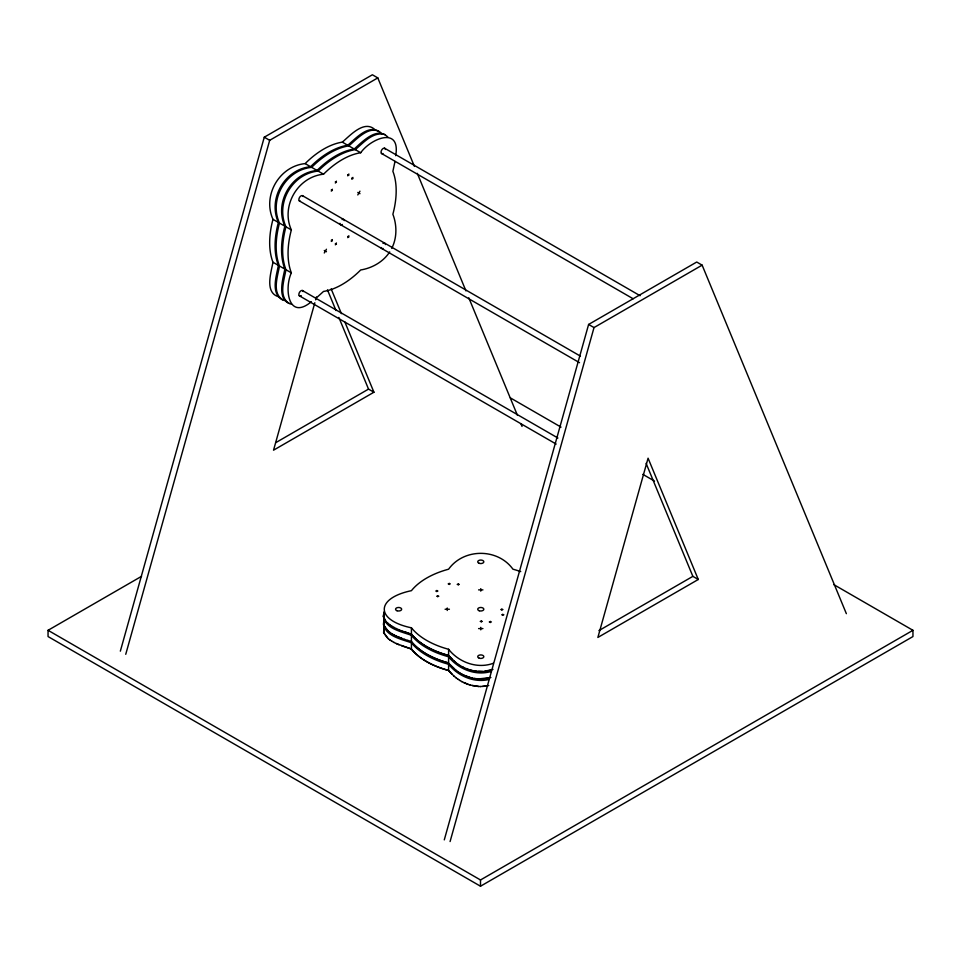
<?xml version="1.0" encoding="UTF-8"?>
<svg xmlns="http://www.w3.org/2000/svg" width="961" height="961" viewBox="0 0 961 961"><rect width="100%" height="100%" fill="white"/><g stroke="black" fill="none" stroke-linecap="round" stroke-linejoin="round"><path stroke-width="1.44" d="M395.716 155.682C400.785 125.987 370.742 138.528 360.699 152.739A76.448 44.134 -60 0 0 323.533 174.205C297.646 176.788 280.648 206.219 291.351 229.931A76.448 44.134 -60 0 0 291.351 272.852C284.06 288.66 288.228 320.95 311.4 301.718M394.995 161.436L392.881 171.322A76.448 44.134 -60 0 1 392.881 214.243C397.001 225.162 397.121 237.872 391.728 248.394M375.03 129.759C364.435 119.5 350.284 135.357 342.32 142.132A76.448 44.134 -60 0 0 305.154 163.598C279.267 166.169 262.269 195.612 272.972 219.324A76.448 44.134 -60 0 0 272.972 262.245C271.086 272.528 264.431 292.709 278.606 296.757M379.643 131.849C368.291 123.945 355.834 138.504 347.726 145.255A76.448 44.134 -60 0 0 310.559 166.709C284.672 169.292 267.675 198.735 278.378 222.447A76.448 44.134 -60 0 0 278.378 265.368C276.48 276.011 270.389 293.429 282.63 299.988M381.517 133.495C370.922 123.236 356.771 139.105 348.807 145.88A76.448 44.134 -60 0 0 311.64 167.334C285.753 169.917 268.756 199.359 279.459 223.072A76.448 44.134 -60 0 0 279.459 265.993C277.741 276.203 271.639 293.141 282.726 299.712M388.004 137.243C377.313 125.843 362.345 141.76 354.213 149.003A76.448 44.134 -60 0 0 317.046 170.457C291.159 173.04 274.161 202.483 284.864 226.183A76.448 44.134 -60 0 0 284.864 269.104C282.654 279.783 276.384 300.661 291.579 304.241M385.361 134.696C373.517 130.876 363.426 142.769 355.294 149.628A76.448 44.134 -60 0 0 318.127 171.082C292.24 173.665 275.242 203.107 285.946 226.808A76.448 44.134 -60 0 0 285.946 269.729C284.228 279.939 278.125 296.877 289.213 303.448M383.859 613.13L383.463 616.734L385.061 620.253M383.859 614.379C382.778 628.194 401.446 631.629 411.428 635.305A76.448 44.134 0 0 0 448.595 656.771C458.445 669.204 475.623 676.148 491.143 671.451M383.859 620.614L383.463 624.218L385.998 628.962M383.859 621.863C382.778 635.689 401.446 639.125 411.428 642.801A76.448 44.134 0 0 0 448.595 664.255C458.025 676.076 474.013 683.067 489.029 679.475M383.859 628.11L383.859 632.818L387.151 637.684M120.341 651.174L264.275 137.195L372.387 74.778L377.793 77.901L414.419 166.409M125.747 654.297L269.681 140.318L377.793 77.901M314.836 302.739L273.537 450.18L373.937 392.22L344.843 321.935M315.64 299.844L316.445 296.961M444.282 839.878L588.612 324.446L696.725 262.029L702.131 265.152L846.365 613.671M450.084 841.548L594.018 327.569L702.131 265.152M384.076 611.773L383.295 616.494L385.998 621.479M384.076 619.256L383.583 625.179L388.544 631.413M384.076 626.752L383.583 632.662L388.544 638.897M335.353 183.046L336.434 181.173M331.305 191.131L332.386 189.257M347.798 175.863L348.879 173.989M351.846 179.263L352.927 177.401M324.277 252.983L326.44 249.235M357.792 194.939L359.955 191.191M331.305 241.439L332.386 239.565M335.353 244.839L336.434 242.965M347.798 237.655L348.879 235.793M389.71 251.902C383.295 261.836 372.219 268.083 360.699 269.969A76.448 44.134 -60 0 1 323.533 291.435L316.037 298.21M275.855 442.601L368.531 389.109L373.937 392.22M833.728 584.576L912.95 630.308L912.95 636.554L480.5 886.222L48.05 636.554L48.05 630.308L141.555 576.324M598.907 630.608L692.869 576.36L698.275 579.483L597.874 637.443L648.074 458.193L698.275 579.483M48.05 630.308L480.5 879.976L912.95 630.308M493.269 663.294C477.305 669.192 458.865 662.345 448.595 649.276A76.448 44.134 0 0 1 411.428 627.821C375.234 620.229 375.234 598.247 411.428 590.667A76.448 44.134 0 0 1 448.595 569.2C463.779 548.07 497.762 548.07 512.946 569.2A76.448 44.134 0 0 1 520.73 571.615M492.993 669.373L484.584 671.283M491.143 670.201L484.849 671.439L478.47 671.451M490.879 677.541L478.47 678.934M489.029 678.226L480.764 679.151L474.338 678.478M488.765 685.565L482.53 686.43M486.939 686.13L480.5 686.478M482.794 671.607L474.338 670.994M448.174 583.868L450.337 583.868M457.196 584.396L459.358 584.396M478.602 589.886L482.927 589.886M435.741 591.039L437.904 591.039M436.654 596.252L438.817 596.252M445.087 609.238L449.412 609.238M500.765 609.55L502.927 609.55M501.69 614.764L503.852 614.764M480.224 621.407L482.386 621.407M489.257 621.947L491.419 621.947M478.602 628.59L482.927 628.59M480.764 686.635L472.235 685.565M478.746 686.586L470.121 685.025M283.807 300.325L285.093 300.505M476.692 671.439L470.121 670.045M476.692 678.922L472.235 678.07M472.5 670.742L465.881 668.58M472.5 678.226L465.881 676.063M452.102 659.342L448.595 655.522A76.448 44.134 0 0 1 411.428 634.056L404.533 631.87M407.752 640.398L411.428 641.552A76.448 44.134 0 0 0 448.595 663.006L448.595 656.771M452.102 674.322L448.595 670.502A76.448 44.134 0 0 1 411.428 649.035L396.184 643.522M470.385 677.697L463.779 675.127M470.385 685.181L463.779 682.622M408.017 633.071L401.53 630.8M404.533 639.365L408.017 640.555M404.809 639.521L398.743 637.179M401.53 645.78L411.152 648.879A76.448 44.134 0 0 0 448.331 670.346L453.964 676.051M468.271 669.529L461.688 666.562M468.271 684.508L461.688 681.541M398.743 629.683L401.806 630.957M401.806 638.44L396.184 636.038M396.184 628.542L399.019 629.839M399.019 644.819L393.854 642.356M393.854 627.377L396.461 628.698M393.854 634.861L396.461 636.194M464.043 667.787L459.634 665.348M461.688 674.057L464.043 675.283M391.752 626.188L394.118 627.533M391.752 633.671L394.118 635.017M391.752 641.167L394.118 642.513M384.508 148.162L640.086 295.712M381.457 153.448L633.143 298.763M342.32 142.132L347.726 145.255M348.807 145.88L354.213 149.003M355.294 149.628L360.699 152.739M347.798 174.614L348.879 175.238M351.846 178.025L352.927 178.638M264.275 137.195L269.681 140.318M588.612 324.446L594.018 327.569M357.792 192.44L359.955 193.69M305.154 163.598L310.559 166.709M311.64 167.334L317.046 170.457M318.127 171.082L323.533 174.205M335.353 181.797L336.434 182.422M331.305 189.882L332.386 190.506M302.343 195.6L580.408 356.135M299.291 200.885L579.519 362.681M347.798 236.418L348.879 237.031M331.305 240.19L332.386 240.815M335.353 243.589L336.434 244.214M272.972 219.324L278.378 222.447M279.459 223.072L284.864 226.183M285.946 226.808L291.351 229.931M324.277 250.485L326.44 251.734M510.363 397.878L561.02 427.116M642.837 474.35L654.513 481.101M272.972 262.245L278.378 265.368M279.459 265.993L284.864 269.104M285.946 269.729L291.351 272.852M302.343 290.474L557.921 438.024M299.291 295.772L556.167 444.078M459.634 672.844L461.965 674.214M459.634 680.328L461.965 681.697M389.89 624.974L392.028 626.344M389.89 632.47L392.028 633.828M389.89 639.966L392.028 641.323M457.604 664.003L459.899 665.505M457.604 671.499L459.899 673M457.604 678.983L459.899 680.484M457.88 664.159L453.7 660.916M455.622 670.021L457.88 671.655M455.622 677.505L457.88 679.139M390.166 625.13L386.875 622.536M390.166 632.626L386.875 630.032M388.268 638.741L390.166 640.122M455.898 662.682L448.331 655.366A76.448 44.134 0 0 1 411.152 633.9M455.898 670.177L450.036 664.82M453.7 675.895L455.898 677.661M388.544 623.917L385.721 621.323M453.964 668.568L448.331 662.85A76.448 44.134 0 0 1 411.152 641.395M646.092 463.334L692.869 576.36M417.29 173.328L465.941 290.883M468.8 297.802L517.45 415.356M520.886 423.657L522.027 426.42M331.149 288.853L341.419 313.658M327.461 289.862L336.014 310.547M338.861 317.43L368.531 389.109M502.771 614.139L502.771 615.388M501.846 608.926L501.846 610.175M490.338 621.323L490.338 622.572M481.305 620.782L481.305 622.031M480.764 588.637L480.764 591.135M480.764 627.341L480.764 629.839M480.5 879.976L480.5 886.222M458.277 583.771L458.277 585.021M449.255 583.243L449.255 584.492M448.595 649.276L448.595 655.522M448.595 664.255L448.595 670.502M447.249 607.989L447.249 610.487M437.735 595.628L437.735 596.877M436.823 590.426L436.823 591.664M411.428 627.821L411.428 634.056M411.428 635.305L411.428 641.552M411.428 642.801L411.428 649.035M383.007 153.532A3.063 1.766 -60 0 1 381.036 152.102A3.063 1.766 -60 0 1 383.139 148.474A3.063 1.766 -60 0 1 385.349 149.46M383.007 243.433A3.063 1.766 -60 0 1 385.361 244.562M383.007 248.406A3.063 1.766 -60 0 1 381.073 247.494M300.24 201.149A3.063 1.766 -60 0 1 299.58 197.353A3.063 1.766 -60 0 1 303.111 196.476M301.225 295.616A3.063 1.766 -60 0 1 298.883 294.787A3.063 1.766 -60 0 1 300.709 290.967A3.063 1.766 -60 0 1 303.159 291.567M342.116 219.589A3.063 1.766 -60 0 1 344.266 220.622M342.308 224.466A3.063 1.766 -60 0 1 339.954 223.336M479.239 610.764A3.063 1.766 0 0 0 483.827 609.238A3.063 1.766 0 0 0 479.239 607.712A3.063 1.766 0 0 0 479.239 610.764M479.239 658.201A3.063 1.766 0 0 0 483.827 656.675A3.063 1.766 0 0 0 479.239 655.15A3.063 1.766 0 0 0 479.239 658.201M397.073 610.764A3.063 1.766 0 0 0 401.662 609.238A3.063 1.766 0 0 0 397.073 607.712A3.063 1.766 0 0 0 397.073 610.764M479.239 563.326A3.063 1.766 0 0 0 483.827 561.801A3.063 1.766 0 0 0 479.239 560.275A3.063 1.766 0 0 0 479.239 563.326"/></g></svg>
